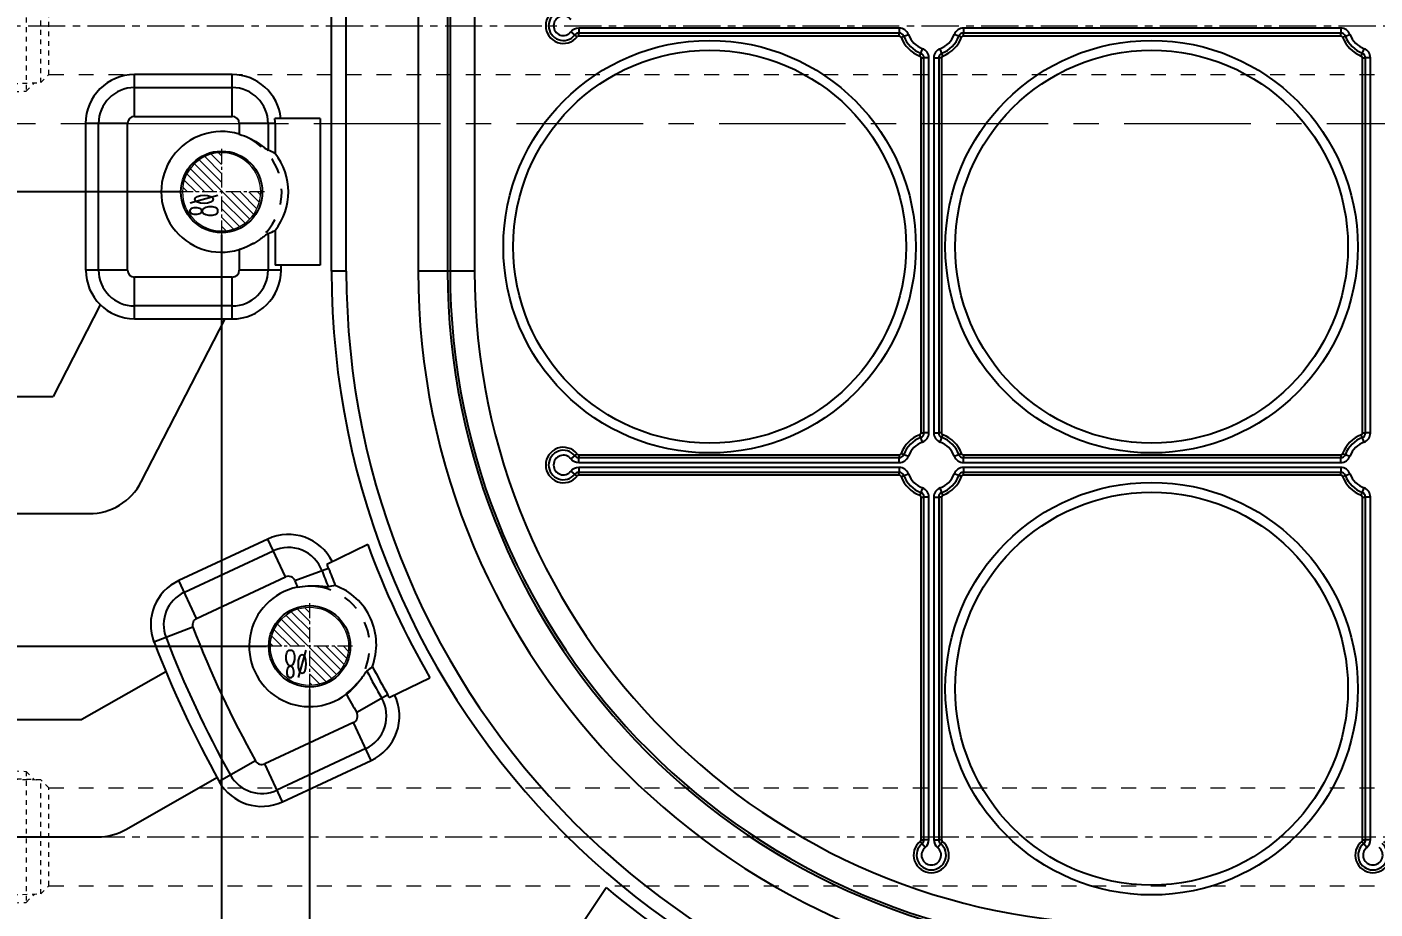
# Model space of a CAD drawing. Header units: millimetres. Extents: x -840 to 1682, y -9216 to -2117.
# Drawn here: x 189.2 to 327.1, y -5535.4 to -5445.1 of the extents above; entities that cross this region are included whole.
import ezdxf

# ---------------------------------------------------------------- set-up
doc = ezdxf.new("R2010")
doc.units = ezdxf.units.MM
doc.header["$LTSCALE"] = 16.335
doc.header["$PDMODE"] = 3
doc.header["$PDSIZE"] = 8
doc.linetypes.add('CENTER', pattern=[0.6, 0.375, -0.075, 0.075, -0.075])
doc.linetypes.add('HIDDEN', pattern=[0.2, 0.1, -0.1])
doc.layers.get('0').update_dxf_attribs({"linetype": 'CONTINUOUS'})
doc.layers.get('Defpoints').update_dxf_attribs({"linetype": 'CONTINUOUS'})
for name, color, linetype, lineweight in [('center', 1, 'CENTER', 9), ('cool', 153, 'HIDDEN', 9), ('dim', 82, 'CONTINUOUS', 9), ('epin', 13, 'CONTINUOUS', 9)]:
    doc.layers.add(name, color=color, linetype=linetype, lineweight=lineweight)
doc.layers.add('DEFAULT_2', color=8, linetype='HIDDEN')
doc.styles.get("Standard").update_dxf_attribs({"font": 'txt', "width": 0.85})
doc.styles.add('TXT05', font='txt.shx', dxfattribs={"width": 0.5, "bigfont": 'gbcbig.shx'})
doc.dimstyles.new('mold', dxfattribs={"dimtxt": 10, "dimasz": 5, "dimexe": 0, "dimexo": 0, "dimgap": 0, "dimtad": 1, "dimzin": 1, "dimdsep": 46, "dimtxsty": 'Standard', "dimcen": 0, "dimclrd": 4, "dimclre": 4, "dimclrt": 6, "dimazin": 0, "dimtfac": 1, "dimtofl": 0, "dimtmove": 0, "dimatfit": 3, "dimfxl": 0, "dimarcsym": 0})

# ---------------------------------------------------------------- blocks, each defined once
blk = doc.blocks.new('cool_jt_f12')
at = {"layer": 'cool', "ltscale": 0.3}
for p, q in [((0, 7.0785), (0.856, 6.2225)), ((0, 7.0785), (12, 6.7035)), ((0.856, 6.2225), (0.856, -6.2225)), ((13.5, 5.827375), (0.856, 6.2225)), ((0.856, 6.2225), (13.5, 5.827375)), ((12, 6.7035), (12.856, 5.8475)), ((12, 6.7035), (12, -6.7035)), ((14.327375, 5), (13.5, 5.827375)), ((13.5, -5.827375), (13.5, 5.827375)), ((14.327375, -5), (14.327375, 5)), ((13.5, -5.827375), (14.327375, -5)), ((0.856, -6.2225), (0, -7.0785)), ((0, -7.0785), (12, -6.7035)), ((0.856, -6.2225), (13.5, -5.827375)), ((12, -6.7035), (12.856, -5.8475))]:
    blk.add_line(p, q, dxfattribs=at)
blk = doc.blocks.new('7')
at = {"layer": 'cool', "ltscale": 0.932966}
for p, q in [((-1665.25, -2312.72), (-1303.91, -2312.72)), ((-1665.25, -2322.72), (-1303.91, -2322.72))]:
    blk.add_line(p, q, dxfattribs=at)
at = {"layer": 'cool', "color": 1, "linetype": 'CENTER', "ltscale": 0.621977}
blk.add_line((-1679.58, -2317.72), (-1289.58, -2317.72), dxfattribs=at)
at = {"layer": 'cool', "ltscale": 0.932966}
blk.add_blockref('cool_jt_f12', (-1679.58, -2317.72), dxfattribs=at)
blk = doc.blocks.new('*D708')
at = {"color": 4, "lineweight": -2}
for p, q in [((236.62, -5284.97), (126.46, -5284.97)), ((126.46, -5289.97), (126.46, -5619.97)), ((236.62, -5624.97), (126.46, -5624.97))]:
    blk.add_line(p, q, dxfattribs=at)
at = {"color": 4}
for points in [[(125.62, -5289.97), (127.29, -5289.97), (126.46, -5284.97)], [(125.62, -5619.97), (127.29, -5619.97), (126.46, -5624.97)]]:
    blk.add_solid(points, dxfattribs=at)
at = {"layer": 'Defpoints', "color": 0}
for p in [(236.62, -5284.97), (126.46, -5624.97), (236.62, -5624.97)]:
    blk.add_point(p, dxfattribs=at)
at = {"color": 6, "insert": (121.46, -5418.59), "char_height": 10, "attachment_point": 5, "rotation": 90}
blk.add_mtext('340.00', dxfattribs=at)
blk = doc.blocks.new('epin_ejp_8')
at = {"layer": 'epin'}
h = blk.add_hatch(dxfattribs=at)
h.set_pattern_fill('_ANSI31', color=123, scale=0.2, angle=90, style=0)
h.set_pattern_definition([(135, (790.4722, -3.5744), (-0.4490128, -0.4490128), [])])
h.paths.add_polyline_path([(0, 4, 0.414214), (-4, 0), (0, 0)])
h.paths.add_polyline_path([(4, 0), (0, 0), (0, -4, 0.414214)])
at = {"layer": 'epin', "color": 1, "linetype": 'CENTER', "ltscale": 0.248791}
for p, q in [((0, -4.4), (0, 4.4)), ((-4.4, 0), (4.4, 0))]:
    blk.add_line(p, q, dxfattribs=at)
at = {"layer": 'epin'}
blk.add_circle((0, 0), 4, dxfattribs=at)
at = {"layer": 'epin', "color": 6, "style": 'TXT05', "width": 0.5}
blk.add_text('%%c8', height=2.8, dxfattribs=at).set_placement((0.16, 0.4))
blk = doc.blocks.new('*D738')
at = {"layer": 'Defpoints', "color": 0}
for p in [(169.65, -5454.97), (182.39, -5454.97), (372.1, -5454.97)]:
    blk.add_point(p, dxfattribs=at)
at = {"layer": 'dim', "color": 4, "lineweight": -2}
blk.add_line((182.39, -5454.97), (156.9, -5454.97), dxfattribs=at)
at = {"layer": 'dim', "color": 6, "insert": (163.28, -5451.97), "char_height": 6, "attachment_point": 5}
blk.add_mtext('0.00', dxfattribs=at)
blk = doc.blocks.new('*D764')
at = {"layer": 'Defpoints', "color": 0}
for p in [(169.65, -5444.97), (182.39, -5444.97), (372.1, -5454.97)]:
    blk.add_point(p, dxfattribs=at)
at = {"layer": 'dim', "color": 4, "lineweight": -2}
blk.add_line((182.39, -5444.97), (153.5, -5444.97), dxfattribs=at)
at = {"layer": 'dim', "color": 6, "insert": (161.58, -5441.97), "char_height": 6, "attachment_point": 5}
blk.add_mtext('10.00', dxfattribs=at)
blk = doc.blocks.new('*D739')
at = {"layer": 'Defpoints', "color": 0}
for p in [(372.1, -5454.97), (169.65, -5461.97), (204.93, -5461.97)]:
    blk.add_point(p, dxfattribs=at)
at = {"layer": 'dim', "color": 4, "lineweight": -2}
blk.add_line((204.93, -5461.97), (156.05, -5461.97), dxfattribs=at)
at = {"layer": 'dim', "color": 6, "insert": (162.85, -5458.97), "char_height": 6, "attachment_point": 5}
blk.add_mtext('7.00', dxfattribs=at)
blk = doc.blocks.new('*D740')
at = {"layer": 'Defpoints', "color": 0}
for p in [(372.1, -5454.97), (169.65, -5508.47), (213.7, -5508.47)]:
    blk.add_point(p, dxfattribs=at)
at = {"layer": 'dim', "color": 4, "lineweight": -2}
blk.add_line((213.7, -5508.47), (150.1, -5508.47), dxfattribs=at)
at = {"layer": 'dim', "color": 6, "insert": (159.88, -5505.47), "char_height": 6, "attachment_point": 5}
blk.add_mtext('53.50', dxfattribs=at)
blk = doc.blocks.new('*D741')
at = {"layer": 'Defpoints', "color": 0}
for p in [(372.1, -5454.97), (169.65, -5527.97), (185.1, -5527.97)]:
    blk.add_point(p, dxfattribs=at)
at = {"layer": 'dim', "color": 4, "lineweight": -2}
blk.add_line((185.1, -5527.97), (150.95, -5527.97), dxfattribs=at)
at = {"layer": 'dim', "color": 6, "insert": (160.3, -5524.97), "char_height": 6, "attachment_point": 5}
blk.add_mtext('73.00', dxfattribs=at)
blk = doc.blocks.new('*D742')
at = {"layer": 'Defpoints', "color": 0}
for p in [(372.1, -5454.97), (169.65, -5545.47), (244.7, -5545.47)]:
    blk.add_point(p, dxfattribs=at)
at = {"layer": 'dim', "color": 4, "lineweight": -2}
blk.add_line((244.7, -5545.47), (150.95, -5545.47), dxfattribs=at)
at = {"layer": 'dim', "color": 6, "insert": (160.3, -5542.47), "char_height": 6, "attachment_point": 5}
blk.add_mtext('90.50', dxfattribs=at)
blk = doc.blocks.new('*D743')
at = {"layer": 'Defpoints', "color": 0}
for p in [(372.1, -5454.97), (169.65, -5561.97), (353.7, -5561.97)]:
    blk.add_point(p, dxfattribs=at)
at = {"layer": 'dim', "color": 4, "lineweight": -2}
blk.add_line((353.7, -5561.97), (148.4, -5561.97), dxfattribs=at)
at = {"layer": 'dim', "color": 6, "insert": (159.03, -5558.97), "char_height": 6, "attachment_point": 5}
blk.add_mtext('107.00', dxfattribs=at)
blk = doc.blocks.new('*D744')
at = {"layer": 'Defpoints', "color": 0}
for p in [(372.1, -5454.97), (169.65, -5579.97), (223.75, -5579.97)]:
    blk.add_point(p, dxfattribs=at)
at = {"layer": 'dim', "color": 4, "lineweight": -2}
blk.add_line((223.75, -5579.97), (147.55, -5579.97), dxfattribs=at)
at = {"layer": 'dim', "color": 6, "insert": (158.6, -5576.97), "char_height": 6, "attachment_point": 5}
blk.add_mtext('125.00', dxfattribs=at)
blk = doc.blocks.new('*D745')
at = {"layer": 'Defpoints', "color": 0}
for p in [(372.1, -5454.97), (169.65, -5599.97), (213.3, -5599.97)]:
    blk.add_point(p, dxfattribs=at)
at = {"layer": 'dim', "color": 4, "lineweight": -2}
blk.add_line((213.3, -5599.97), (147.55, -5599.97), dxfattribs=at)
at = {"layer": 'dim', "color": 6, "insert": (158.6, -5596.97), "char_height": 6, "attachment_point": 5}
blk.add_mtext('145.00', dxfattribs=at)
blk = doc.blocks.new('*D746')
at = {"layer": 'Defpoints', "color": 0}
for p in [(169.65, -5427.97), (204.7, -5427.97), (372.1, -5454.97)]:
    blk.add_point(p, dxfattribs=at)
at = {"layer": 'dim', "color": 4, "lineweight": -2}
blk.add_line((204.7, -5427.97), (150.95, -5427.97), dxfattribs=at)
at = {"layer": 'dim', "color": 6, "insert": (160.3, -5424.97), "char_height": 6, "attachment_point": 5}
blk.add_mtext('27.00', dxfattribs=at)
blk = doc.blocks.new('*D747')
at = {"layer": 'Defpoints', "color": 0}
for p in [(169.65, -5389.97), (202.11, -5389.97), (372.1, -5454.97)]:
    blk.add_point(p, dxfattribs=at)
at = {"layer": 'dim', "color": 4, "lineweight": -2}
blk.add_line((202.11, -5389.97), (150.95, -5389.97), dxfattribs=at)
at = {"layer": 'dim', "color": 6, "insert": (160.3, -5386.97), "char_height": 6, "attachment_point": 5}
blk.add_mtext('65.00', dxfattribs=at)
blk = doc.blocks.new('*D748')
at = {"layer": 'Defpoints', "color": 0}
for p in [(169.65, -5373.47), (216.7, -5373.47), (372.1, -5454.97)]:
    blk.add_point(p, dxfattribs=at)
at = {"layer": 'dim', "color": 4, "lineweight": -2}
blk.add_line((216.7, -5373.47), (151.8, -5373.47), dxfattribs=at)
at = {"layer": 'dim', "color": 6, "insert": (160.73, -5370.47), "char_height": 6, "attachment_point": 5}
blk.add_mtext('81.50', dxfattribs=at)
blk = doc.blocks.new('*D749')
at = {"layer": 'Defpoints', "color": 0}
for p in [(169.65, -5339.47), (251.7, -5339.47), (372.1, -5454.97)]:
    blk.add_point(p, dxfattribs=at)
at = {"layer": 'dim', "color": 4, "lineweight": -2}
blk.add_line((251.7, -5339.47), (148.4, -5339.47), dxfattribs=at)
at = {"layer": 'dim', "color": 6, "insert": (159.03, -5336.47), "char_height": 6, "attachment_point": 5}
blk.add_mtext('115.50', dxfattribs=at)
blk = doc.blocks.new('*D750')
at = {"layer": 'Defpoints', "color": 0}
for p in [(169.65, -5327.47), (347.7, -5327.47), (372.1, -5454.97)]:
    blk.add_point(p, dxfattribs=at)
at = {"layer": 'dim', "color": 4, "lineweight": -2}
blk.add_line((347.7, -5327.47), (146.7, -5327.47), dxfattribs=at)
at = {"layer": 'dim', "color": 6, "insert": (158.18, -5324.47), "char_height": 6, "attachment_point": 5}
blk.add_mtext('127.50', dxfattribs=at)
blk = doc.blocks.new('*D751')
at = {"layer": 'Defpoints', "color": 0}
for p in [(169.65, -5309.97), (213.3, -5309.97), (372.1, -5454.97)]:
    blk.add_point(p, dxfattribs=at)
at = {"layer": 'dim', "color": 4, "lineweight": -2}
blk.add_line((213.3, -5309.97), (147.55, -5309.97), dxfattribs=at)
at = {"layer": 'dim', "color": 6, "insert": (158.6, -5306.97), "char_height": 6, "attachment_point": 5}
blk.add_mtext('145.00', dxfattribs=at)
blk = doc.blocks.new('*D753')
at = {"layer": 'Defpoints', "color": 0}
for p in [(312.1, -5280.25), (312.1, -5323.3), (372.1, -5454.97)]:
    blk.add_point(p, dxfattribs=at)
at = {"layer": 'dim', "color": 4, "lineweight": -2}
blk.add_line((312.1, -5323.3), (312.1, -5262.4), dxfattribs=at)
at = {"layer": 'dim', "color": 6, "insert": (309.1, -5271.32), "char_height": 6, "attachment_point": 5, "rotation": 90}
blk.add_mtext('60.00', dxfattribs=at)
blk = doc.blocks.new('*D754')
at = {"layer": 'Defpoints', "color": 0}
for p in [(256.1, -5280.25), (256.1, -5335.07), (372.1, -5454.97)]:
    blk.add_point(p, dxfattribs=at)
at = {"layer": 'dim', "color": 4, "lineweight": -2}
blk.add_line((256.1, -5335.07), (256.1, -5259.85), dxfattribs=at)
at = {"layer": 'dim', "color": 6, "insert": (253.1, -5270.05), "char_height": 6, "attachment_point": 5, "rotation": 90}
blk.add_mtext('116.00', dxfattribs=at)
blk = doc.blocks.new('*D755')
at = {"layer": 'Defpoints', "color": 0}
for p in [(221.1, -5280.25), (221.1, -5369.07), (372.1, -5454.97)]:
    blk.add_point(p, dxfattribs=at)
at = {"layer": 'dim', "color": 4, "lineweight": -2}
blk.add_line((221.1, -5369.07), (221.1, -5259.85), dxfattribs=at)
at = {"layer": 'dim', "color": 6, "insert": (218.1, -5270.05), "char_height": 6, "attachment_point": 5, "rotation": 90}
blk.add_mtext('151.00', dxfattribs=at)
blk = doc.blocks.new('*D756')
at = {"layer": 'Defpoints', "color": 0}
for p in [(226.98, -5280.25), (222.1, -5309.97), (372.1, -5454.97)]:
    blk.add_point(p, dxfattribs=at)
at = {"layer": 'dim', "color": 4, "lineweight": -2}
for p, q in [((226.98, -5284.25), (226.98, -5259)), ((222.1, -5288.25), (226.98, -5284.25)), ((222.1, -5309.97), (222.1, -5288.25))]:
    blk.add_line(p, q, dxfattribs=at)
at = {"layer": 'dim', "color": 6, "insert": (223.98, -5269.62), "char_height": 6, "attachment_point": 5, "rotation": 90}
blk.add_mtext('150.00', dxfattribs=at)
blk = doc.blocks.new('*D757')
at = {"layer": 'Defpoints', "color": 0}
for p in [(209.1, -5280.25), (209.1, -5423.57), (372.1, -5454.97)]:
    blk.add_point(p, dxfattribs=at)
at = {"layer": 'dim', "color": 4, "lineweight": -2}
blk.add_line((209.1, -5423.57), (209.1, -5258.15), dxfattribs=at)
at = {"layer": 'dim', "color": 6, "insert": (206.1, -5269.2), "char_height": 6, "attachment_point": 5, "rotation": 90}
blk.add_mtext('163.00', dxfattribs=at)
blk = doc.blocks.new('*D759')
at = {"layer": 'Defpoints', "color": 0}
for p in [(372.1, -5454.97), (316.1, -5566.37), (316.1, -5631.84)]:
    blk.add_point(p, dxfattribs=at)
at = {"layer": 'dim', "color": 4, "lineweight": -2}
blk.add_line((316.1, -5566.37), (316.1, -5650.54), dxfattribs=at)
at = {"layer": 'dim', "color": 6, "insert": (313.1, -5641.19), "char_height": 6, "attachment_point": 5, "rotation": 90}
blk.add_mtext('56.00', dxfattribs=at)
blk = doc.blocks.new('*D760')
at = {"layer": 'Defpoints', "color": 0}
for p in [(372.1, -5454.97), (249.1, -5549.87), (249.1, -5631.84)]:
    blk.add_point(p, dxfattribs=at)
at = {"layer": 'dim', "color": 4, "lineweight": -2}
blk.add_line((249.1, -5549.87), (249.1, -5653.94), dxfattribs=at)
at = {"layer": 'dim', "color": 6, "insert": (246.1, -5642.89), "char_height": 6, "attachment_point": 5, "rotation": 90}
blk.add_mtext('123.00', dxfattribs=at)
blk = doc.blocks.new('*D761')
at = {"layer": 'Defpoints', "color": 0}
for p in [(372.1, -5454.97), (222.1, -5599.97), (229.32, -5631.84)]:
    blk.add_point(p, dxfattribs=at)
at = {"layer": 'dim', "color": 4, "lineweight": -2}
for p, q in [((222.1, -5599.97), (222.1, -5623.84)), ((222.1, -5623.84), (229.32, -5627.84)), ((229.32, -5627.84), (229.32, -5653.09))]:
    blk.add_line(p, q, dxfattribs=at)
at = {"layer": 'dim', "color": 6, "insert": (226.32, -5642.47), "char_height": 6, "attachment_point": 5, "rotation": 90}
blk.add_mtext('150.00', dxfattribs=at)
blk = doc.blocks.new('*D762')
at = {"layer": 'Defpoints', "color": 0}
for p in [(372.1, -5454.97), (218.1, -5512.87), (218.1, -5631.84)]:
    blk.add_point(p, dxfattribs=at)
at = {"layer": 'dim', "color": 4, "lineweight": -2}
blk.add_line((218.1, -5512.87), (218.1, -5653.94), dxfattribs=at)
at = {"layer": 'dim', "color": 6, "insert": (215.1, -5642.89), "char_height": 6, "attachment_point": 5, "rotation": 90}
blk.add_mtext('154.00', dxfattribs=at)
blk = doc.blocks.new('*D763')
at = {"layer": 'Defpoints', "color": 0}
for p in [(372.1, -5454.97), (209.1, -5466.37), (209.1, -5631.84)]:
    blk.add_point(p, dxfattribs=at)
at = {"layer": 'dim', "color": 4, "lineweight": -2}
blk.add_line((209.1, -5466.37), (209.1, -5653.94), dxfattribs=at)
at = {"layer": 'dim', "color": 6, "insert": (206.1, -5642.89), "char_height": 6, "attachment_point": 5, "rotation": 90}
blk.add_mtext('163.00', dxfattribs=at)

msp = doc.modelspace()

# ---------------------------------------------------------------- linework, layer by layer
at = {"color": 7, "linetype": 'Continuous'}
for p, q in [((220.356, -5470.094), (220.356, -5419.844)), ((221.863, -5470.094), (221.863, -5419.844)), ((229.217, -5419.844), (229.217, -5470.094)), ((232.228, -5419.844), (232.228, -5470.094)), ((232.48, -5419.844), (232.48, -5470.094)), ((234.989, -5419.844), (234.989, -5470.094)), ((245.486, -5446.1), (244.858, -5445.597)), ((245.643, -5445.22), (245.643, -5445.723)), ((278.44, -5445.22), (245.643, -5445.22)), ((278.44, -5445.723), (245.643, -5445.723)), ((245.643, -5446.024), (245.643, -5445.763)), ((278.44, -5446.024), (245.643, -5446.024)), ((278.44, -5445.22), (278.44, -5445.723)), ((278.44, -5446.024), (278.44, -5445.763)), ((278.628, -5446.154), (279.379, -5445.867)), ((284.823, -5446.154), (284.072, -5445.867)), ((285.011, -5445.22), (285.011, -5445.723)), ((323.627, -5445.22), (285.011, -5445.22)), ((323.627, -5445.723), (285.011, -5445.723)), ((285.011, -5446.024), (285.011, -5445.763)), ((323.627, -5446.024), (285.011, -5446.024)), ((323.627, -5445.22), (323.627, -5445.723)), ((323.627, -5446.024), (323.627, -5445.763)), ((323.815, -5446.154), (324.566, -5445.867)), ((280.541, -5448.067), (280.828, -5447.316)), ((282.91, -5448.067), (282.623, -5447.316)), ((325.728, -5448.067), (326.015, -5447.316)), ((280.67, -5486.631), (280.67, -5448.255)), ((280.67, -5448.255), (280.932, -5448.255)), ((280.972, -5486.631), (280.972, -5448.255)), ((281.474, -5448.255), (280.972, -5448.255)), ((281.474, -5486.631), (281.474, -5448.255)), ((281.977, -5448.255), (281.977, -5486.631)), ((281.977, -5448.255), (282.479, -5448.255)), ((282.479, -5448.255), (282.479, -5486.631)), ((282.781, -5448.255), (282.52, -5448.255)), ((282.781, -5448.255), (282.781, -5486.631)), ((325.857, -5486.631), (325.857, -5448.255)), ((325.857, -5448.255), (326.118, -5448.255)), ((326.159, -5486.631), (326.159, -5448.255)), ((326.661, -5448.255), (326.159, -5448.255)), ((326.661, -5486.631), (326.661, -5448.255)), ((200.187, -5454.25), (200.187, -5449.969)), ((210.187, -5449.969), (200.187, -5449.969)), ((210.187, -5454.25), (210.187, -5449.969)), ((200.187, -5451.295), (210.187, -5451.295)), ((200.187, -5454.25), (210.187, -5454.25)), ((219.187, -5454.469), (214.545, -5454.469)), ((219.187, -5454.469), (219.187, -5469.469)), ((195.187, -5454.969), (195.187, -5469.969)), ((199.468, -5454.969), (195.187, -5454.969)), ((196.514, -5469.969), (196.514, -5454.969)), ((199.468, -5469.969), (199.468, -5454.969)), ((210.907, -5454.969), (210.907, -5456.065)), ((214.578, -5454.969), (210.907, -5454.969)), ((213.861, -5454.969), (213.861, -5457.706)), ((214.578, -5454.969), (214.578, -5458.031)), ((213.861, -5466.233), (213.861, -5469.969)), ((214.578, -5465.908), (214.578, -5469.469)), ((210.907, -5467.874), (210.907, -5469.969)), ((219.187, -5469.469), (214.578, -5469.469)), ((215.187, -5469.969), (215.187, -5469.469)), ((199.468, -5469.969), (195.187, -5469.969)), ((200.187, -5474.952), (200.187, -5470.689)), ((210.187, -5470.689), (200.187, -5470.689)), ((210.187, -5474.969), (210.187, -5470.689)), ((215.187, -5469.969), (210.907, -5469.969)), ((221.863, -5470.094), (220.356, -5470.094)), ((234.989, -5470.094), (229.217, -5470.094)), ((196.689, -5473.542), (191.879, -5482.893)), ((210.187, -5473.643), (200.187, -5473.643)), ((200.187, -5474.952), (210.187, -5474.969)), ((200.876, -5491.637), (209.449, -5474.969)), ((177.099, -5482.893), (191.879, -5482.893)), ((280.828, -5487.569), (280.541, -5486.818)), ((280.67, -5486.631), (280.932, -5486.631)), ((281.474, -5486.631), (280.972, -5486.631)), ((281.977, -5486.631), (282.479, -5486.631)), ((282.781, -5486.631), (282.52, -5486.631)), ((282.623, -5487.569), (282.91, -5486.818)), ((326.015, -5487.569), (325.728, -5486.818)), ((325.857, -5486.631), (326.118, -5486.631)), ((326.661, -5486.631), (326.159, -5486.631)), ((244.858, -5489.288), (245.486, -5488.786)), ((245.643, -5488.861), (245.643, -5489.122)), ((245.643, -5488.861), (278.44, -5488.861)), ((278.44, -5488.861), (278.44, -5489.122)), ((278.628, -5488.732), (279.379, -5489.019)), ((284.072, -5489.019), (284.823, -5488.732)), ((285.011, -5488.861), (285.011, -5489.122)), ((285.011, -5488.861), (323.627, -5488.861)), ((323.627, -5488.861), (323.627, -5489.122)), ((323.815, -5488.732), (324.566, -5489.019)), ((245.643, -5489.665), (245.643, -5489.162)), ((245.643, -5489.162), (278.44, -5489.162)), ((245.643, -5489.665), (278.44, -5489.665)), ((245.643, -5490.167), (245.643, -5490.67)), ((278.44, -5490.167), (245.643, -5490.167)), ((278.44, -5489.665), (278.44, -5489.162)), ((278.44, -5490.167), (278.44, -5490.67)), ((285.011, -5489.665), (285.011, -5489.162)), ((285.011, -5489.162), (323.627, -5489.162)), ((285.011, -5489.665), (323.627, -5489.665)), ((285.011, -5490.167), (285.011, -5490.67)), ((323.627, -5490.167), (285.011, -5490.167)), ((323.627, -5489.665), (323.627, -5489.162)), ((323.627, -5490.167), (323.627, -5490.67)), ((245.486, -5491.047), (244.858, -5490.544)), ((278.44, -5490.67), (245.643, -5490.67)), ((245.643, -5490.971), (245.643, -5490.71)), ((278.44, -5490.971), (245.643, -5490.971)), ((278.44, -5490.971), (278.44, -5490.71)), ((278.628, -5491.101), (279.379, -5490.813)), ((284.823, -5491.101), (284.072, -5490.813)), ((323.627, -5490.67), (285.011, -5490.67)), ((285.011, -5490.971), (285.011, -5490.71)), ((323.627, -5490.971), (285.011, -5490.971)), ((323.627, -5490.971), (323.627, -5490.71)), ((323.815, -5491.101), (324.566, -5490.813)), ((280.828, -5492.263), (280.541, -5493.014)), ((282.91, -5493.014), (282.623, -5492.263)), ((325.728, -5493.014), (326.015, -5492.263)), ((280.67, -5528.266), (280.67, -5493.202)), ((280.67, -5493.202), (280.932, -5493.202)), ((280.972, -5528.266), (280.972, -5493.202)), ((281.474, -5493.202), (280.972, -5493.202)), ((281.474, -5528.266), (281.474, -5493.202)), ((281.977, -5493.202), (281.977, -5528.266)), ((281.977, -5493.202), (282.479, -5493.202)), ((282.479, -5493.202), (282.479, -5528.266)), ((282.781, -5493.202), (282.52, -5493.202)), ((282.781, -5493.202), (282.781, -5528.266)), ((325.857, -5528.266), (325.857, -5493.202)), ((325.857, -5493.202), (326.118, -5493.202)), ((326.159, -5528.266), (326.159, -5493.202)), ((326.661, -5493.202), (326.159, -5493.202)), ((326.661, -5528.266), (326.661, -5493.202)), ((177.099, -5494.893), (195.54, -5494.893)), ((213.822, -5497.492), (204.732, -5501.73)), ((215.631, -5501.371), (213.822, -5497.492)), ((224.064, -5498.049), (219.882, -5500.107)), ((205.293, -5502.932), (214.382, -5498.693)), ((206.541, -5505.609), (215.631, -5501.371)), ((220.05, -5500.492), (216.609, -5501.772)), ((206.541, -5505.609), (204.732, -5501.73)), ((206.173, -5506.518), (202.173, -5508.042)), ((203.384, -5511.078), (194.813, -5515.969)), ((226.249, -5513.692), (230.423, -5511.676)), ((226.109, -5513.424), (222.924, -5515.248)), ((177.099, -5515.969), (194.813, -5515.969)), ((222.604, -5516.258), (213.512, -5520.497)), ((224.413, -5520.137), (222.604, -5516.258)), ((223.852, -5518.935), (214.76, -5523.175)), ((212.58, -5520.198), (208.849, -5522.295)), ((215.321, -5524.377), (213.512, -5520.497)), ((215.321, -5524.377), (224.413, -5520.137)), ((199.379, -5527.18), (208.628, -5521.901)), ((177.099, -5527.969), (196.405, -5527.969)), ((281.098, -5529.051), (280.595, -5528.423)), ((280.67, -5528.266), (280.932, -5528.266)), ((281.474, -5528.266), (280.972, -5528.266)), ((281.977, -5528.266), (282.479, -5528.266)), ((282.354, -5529.051), (282.856, -5528.423)), ((282.781, -5528.266), (282.52, -5528.266)), ((326.284, -5529.051), (325.782, -5528.423)), ((325.857, -5528.266), (326.118, -5528.266)), ((326.661, -5528.266), (326.159, -5528.266)), ((245.856, -5537.02), (248.45, -5533.147))]:
    msp.add_line(p, q, dxfattribs=at)
for centre, radius in [((259.037, -5467.582), 21.105), ((259.037, -5467.582), 20.1), ((304.262, -5467.582), 21.105), ((304.262, -5467.582), 20.1), ((209.099, -5461.969), 4.167), ((304.262, -5512.807), 21.105), ((304.262, -5512.807), 20.1), ((218.099, -5508.469), 4.167)]:
    msp.add_circle(centre, radius, dxfattribs=at)
for centre, radius, start, end in [((244.074, -5444.969), 1.809, 38.68219, 321.31781), ((244.074, -5444.969), 1.508, 38.68219, 321.31781), ((244.074, -5444.969), 1.005, 38.68219, 321.31781), ((245.643, -5446.225), 1.005, 90, 141.31781), ((245.643, -5446.225), 0.502, 90, 141.31781), ((245.643, -5446.225), 0.201, 90, 141.31781), ((278.44, -5446.225), 1.005, 20.92483, 90), ((278.44, -5446.225), 0.502, 20.92483, 90), ((278.44, -5446.225), 0.201, 20.92483, 90), ((281.726, -5444.969), 3.317, 200.92483, 249.07517), ((281.726, -5444.969), 3.015, 200.92483, 249.07517), ((281.726, -5444.969), 2.513, 200.92483, 249.07517), ((281.726, -5444.969), 2.513, 290.92483, 339.07517), ((281.726, -5444.969), 3.015, 290.92483, 339.07517), ((281.726, -5444.969), 3.317, 290.92483, 339.07517), ((285.011, -5446.225), 1.005, 90, 159.07517), ((285.011, -5446.225), 0.502, 90, 159.07517), ((285.011, -5446.225), 0.201, 90, 159.07517), ((323.627, -5446.225), 1.005, 20.92483, 90), ((323.627, -5446.225), 0.502, 20.92483, 90), ((323.627, -5446.225), 0.201, 20.92483, 90), ((326.912, -5444.969), 3.317, 200.92483, 249.07517), ((326.912, -5444.969), 3.015, 200.92483, 249.07517), ((326.912, -5444.969), 2.513, 200.92483, 249.07517), ((280.469, -5448.255), 1.005, 0, 69.07517), ((282.982, -5448.255), 1.005, 110.92483, 180), ((325.656, -5448.255), 1.005, 0, 69.07517), ((280.469, -5448.255), 0.201, 0, 69.07517), ((280.469, -5448.255), 0.502, 0, 69.07517), ((282.982, -5448.255), 0.502, 110.92483, 180), ((282.982, -5448.255), 0.201, 110.92483, 180), ((325.656, -5448.255), 0.201, 0, 69.07517), ((325.656, -5448.255), 0.502, 0, 69.07517), ((200.187, -5454.969), 5, 90, 180), ((210.187, -5454.969), 5, 5.73917, 90), ((200.187, -5454.969), 3.674, 90, 180), ((210.187, -5454.969), 3.674, 0, 90), ((200.187, -5454.969), 0.719, 90, 180), ((210.187, -5454.969), 0.719, 0, 90), ((209.099, -5461.969), 6.175, 72.9766, 287.0234), ((200.187, -5469.969), 4.982, 180, 270), ((200.187, -5469.969), 3.674, 180, 270), ((200.187, -5469.969), 0.719, 180, 270), ((210.187, -5469.969), 5, 270, 0), ((210.187, -5469.969), 3.674, 270, 0), ((210.187, -5469.969), 0.719, 270, 0), ((301.749, -5470.094), 81.393, 180, 270), ((301.749, -5470.094), 79.886, 180, 270), ((301.749, -5470.094), 72.532, 180, 270), ((301.749, -5470.094), 69.521, 180, 270), ((301.749, -5470.094), 69.269, 180, 270), ((301.749, -5470.094), 66.76, 180, 270), ((281.726, -5489.916), 3.317, 110.92483, 159.07517), ((281.726, -5489.916), 3.015, 110.92483, 159.07517), ((281.726, -5489.916), 2.513, 110.92483, 159.07517), ((280.469, -5486.631), 0.201, 290.92483, 0), ((280.469, -5486.631), 0.502, 290.92483, 0), ((280.469, -5486.631), 1.005, 290.92483, 0), ((282.982, -5486.631), 1.005, 180, 249.07517), ((282.982, -5486.631), 0.502, 180, 249.07517), ((281.726, -5489.916), 2.513, 20.92483, 69.07517), ((282.982, -5486.631), 0.201, 180, 249.07517), ((281.726, -5489.916), 3.015, 20.92483, 69.07517), ((281.726, -5489.916), 3.317, 20.92483, 69.07517), ((326.912, -5489.916), 3.317, 110.92483, 159.07517), ((326.912, -5489.916), 3.015, 110.92483, 159.07517), ((326.912, -5489.916), 2.513, 110.92483, 159.07517), ((325.656, -5486.631), 0.201, 290.92483, 0), ((325.656, -5486.631), 0.502, 290.92483, 0), ((325.656, -5486.631), 1.005, 290.92483, 0), ((244.074, -5489.916), 1.809, 38.68219, 321.31781), ((244.074, -5489.916), 1.508, 38.68219, 321.31781), ((244.074, -5489.916), 1.005, 38.68219, 321.31781), ((245.643, -5488.66), 0.502, 218.68219, 270), ((245.643, -5488.66), 0.201, 218.68219, 270), ((278.44, -5488.66), 0.201, 270, 339.07517), ((278.44, -5488.66), 0.502, 270, 339.07517), ((285.011, -5488.66), 0.502, 200.92483, 270), ((285.011, -5488.66), 0.201, 200.92483, 270), ((323.627, -5488.66), 0.201, 270, 339.07517), ((323.627, -5488.66), 0.502, 270, 339.07517), ((245.643, -5488.66), 1.005, 218.68219, 270), ((245.643, -5491.172), 1.005, 90, 141.31781), ((278.44, -5488.66), 1.005, 270, 339.07517), ((278.44, -5491.172), 1.005, 20.92483, 90), ((285.011, -5488.66), 1.005, 200.92483, 270), ((285.011, -5491.172), 1.005, 90, 159.07517), ((323.627, -5488.66), 1.005, 270, 339.07517), ((323.627, -5491.172), 1.005, 20.92483, 90), ((195.54, -5488.893), 6, 270, 332.78047), ((245.643, -5491.172), 0.502, 90, 141.31781), ((245.643, -5491.172), 0.201, 90, 141.31781), ((278.44, -5491.172), 0.502, 20.92483, 90), ((278.44, -5491.172), 0.201, 20.92483, 90), ((281.726, -5489.916), 3.317, 200.92483, 249.07517), ((281.726, -5489.916), 3.015, 200.92483, 249.07517), ((281.726, -5489.916), 2.513, 200.92483, 249.07517), ((281.726, -5489.916), 2.513, 290.92483, 339.07517), ((281.726, -5489.916), 3.015, 290.92483, 339.07517), ((281.726, -5489.916), 3.317, 290.92483, 339.07517), ((285.011, -5491.172), 0.502, 90, 159.07517), ((285.011, -5491.172), 0.201, 90, 159.07517), ((323.627, -5491.172), 0.502, 20.92483, 90), ((323.627, -5491.172), 0.201, 20.92483, 90), ((326.912, -5489.916), 3.317, 200.92483, 249.07517), ((326.912, -5489.916), 3.015, 200.92483, 249.07517), ((326.912, -5489.916), 2.513, 200.92483, 249.07517), ((280.469, -5493.202), 0.201, 0, 69.07517), ((280.469, -5493.202), 0.502, 0, 69.07517), ((280.469, -5493.202), 1.005, 0, 69.07517), ((282.982, -5493.202), 1.005, 110.92483, 180), ((282.982, -5493.202), 0.502, 110.92483, 180), ((282.982, -5493.202), 0.201, 110.92483, 180), ((325.656, -5493.202), 0.201, 0, 69.07517), ((325.656, -5493.202), 0.502, 0, 69.07517), ((325.656, -5493.202), 1.005, 0, 69.07517), ((215.935, -5502.023), 5, 25.93083, 115), ((215.935, -5502.023), 3.674, 20.40867, 115), ((301.749, -5470.094), 82.562, 199.79145, 210.24151), ((215.935, -5502.023), 0.719, 20.40867, 115), ((301.749, -5470.094), 87.888, 200.40867, 201.54324), ((216.502, -5501.812), 3.785, 20.40881, 26.76901), ((301.749, -5470.094), 87.171, 200.40867, 201.64996), ((206.845, -5506.261), 5, 115, 200.86157), ((218.099, -5508.469), 6.175, 101.63793, 307.64929), ((301.749, -5470.094), 90.842, 200.40867, 200.84607), ((221.362, -5508.774), 6.55, 95.56272, 101.99396), ((218.531, -5508.271), 6.404, 339.39924, 69.94401), ((206.845, -5506.261), 3.674, 115, 200.86157), ((206.845, -5506.261), 0.719, 115, 200.86157), ((301.749, -5470.094), 102.281, 200.86157, 209.33151), ((301.749, -5470.094), 106.544, 200.86157, 209.33151), ((301.749, -5470.094), 105.235, 200.86157, 209.33151), ((219.996, -5505.797), 6.55, 307.29326, 313.72449), ((301.749, -5470.094), 87.888, 207.74398, 209.80564), ((301.749, -5470.094), 87.171, 207.63726, 209.80564), ((301.749, -5470.094), 90.842, 208.44115, 209.80564), ((222.3, -5515.606), 3.674, 295, 29.80564), ((222.3, -5515.606), 5, 295, 25.84689), ((222.824, -5515.306), 3.786, 25.22651, 29.80463), ((222.3, -5515.606), 0.719, 295, 29.80564), ((213.208, -5519.845), 0.719, 209.33151, 295), ((213.208, -5519.845), 3.674, 209.33151, 295), ((213.208, -5519.845), 5, 209.33151, 295), ((196.405, -5521.969), 6, 270, 299.71609), ((281.726, -5529.835), 1.809, 128.68219, 51.31781), ((281.726, -5529.835), 1.508, 128.68219, 51.31781), ((280.469, -5528.266), 0.201, 308.68219, 0), ((280.469, -5528.266), 0.502, 308.68219, 0), ((280.469, -5528.266), 1.005, 308.68219, 0), ((282.982, -5528.266), 1.005, 180, 231.31781), ((282.982, -5528.266), 0.502, 180, 231.31781), ((282.982, -5528.266), 0.201, 180, 231.31781), ((326.912, -5529.835), 1.809, 128.68219, 51.31781), ((326.912, -5529.835), 1.508, 128.68219, 51.31781), ((325.656, -5528.266), 0.201, 308.68219, 0), ((325.656, -5528.266), 0.502, 308.68219, 0), ((325.656, -5528.266), 1.005, 308.68219, 0), ((281.726, -5529.835), 1.005, 128.68219, 51.31781), ((326.912, -5529.835), 1.005, 128.68219, 51.31781), ((301.749, -5470.094), 82.562, 229.79145, 240.21772)]:
    msp.add_arc(centre, radius, start, end, dxfattribs=at)
for centre, major_axis, ratio, start_param, end_param in [((210.7, -5454.969), (3.878, 0), 0.991217, 0, 0.1304578), ((211.751, -5461.969), (5.345, 0), 0.8682238, 1.0135018, 1.1649162), ((209.52, -5461.969), (6.416, 0), 0.9978449, 5.6205444, 6.9458262), ((211.751, -5461.969), (5.345, 0), 0.8682238, -1.1649162, -1.0135018)]:
    msp.add_ellipse(centre, major_axis=major_axis, ratio=ratio, start_param=start_param, end_param=end_param, dxfattribs=at)
for points, knots in [([(210.907, -5456.065), (211.261, -5456.173), (211.921, -5456.431), (212.663, -5456.853), (213.164, -5457.198), (213.458, -5457.423), (213.682, -5457.59), (213.807, -5457.686), (213.861, -5457.706)], [0, 0, 0, 0, 0.3265802, 0.6227311, 0.7519561, 0.8631896, 0.9490495, 1, 1, 1, 1]), ([(213.861, -5466.233), (213.807, -5466.253), (213.682, -5466.349), (213.458, -5466.516), (213.164, -5466.74), (212.663, -5467.085), (211.921, -5467.508), (211.261, -5467.765), (210.907, -5467.874)], [0, 0, 0, 0, 0.0509392, 0.136786, 0.2480016, 0.3772101, 0.6733287, 1, 1, 1, 1]), ([(216.853, -5502.421), (217.201, -5502.35), (217.869, -5502.261), (218.677, -5502.262), (219.239, -5502.306), (219.57, -5502.344), (219.815, -5502.367), (219.952, -5502.377), (220.001, -5502.367)], [0, 0, 0, 0, 0.3364491, 0.6371016, 0.764965, 0.8719105, 0.9523036, 1, 1, 1, 1]), ([(223.965, -5511.008), (223.925, -5511.038), (223.844, -5511.149), (223.702, -5511.35), (223.514, -5511.625), (223.18, -5512.08), (222.655, -5512.693), (222.152, -5513.142), (221.871, -5513.358)], [0, 0, 0, 0, 0.0476895, 0.1281043, 0.2351626, 0.3629147, 0.6635351, 1, 1, 1, 1])]:
    msp.add_open_spline(points, degree=3, knots=knots, dxfattribs=at)
at = {"layer": 'center', "color": 1, "linetype": 'CENTER', "ltscale": 2.114723}
msp.add_line((177.099, -5454.969), (567.099, -5454.969), dxfattribs=at)
at = {"layer": 'DEFAULT_2', "color": 8, "linetype": 'HIDDEN'}
for p, q in [((245.643, -5445.763), (245.643, -5445.723)), ((278.44, -5445.763), (278.44, -5445.723)), ((285.011, -5445.763), (285.011, -5445.723)), ((323.627, -5445.763), (323.627, -5445.723)), ((280.932, -5448.255), (280.972, -5448.255)), ((282.52, -5448.255), (282.479, -5448.255)), ((326.118, -5448.255), (326.159, -5448.255)), ((280.932, -5486.631), (280.972, -5486.631)), ((282.52, -5486.631), (282.479, -5486.631)), ((326.118, -5486.631), (326.159, -5486.631)), ((245.643, -5489.122), (245.643, -5489.162)), ((278.44, -5489.122), (278.44, -5489.162)), ((285.011, -5489.122), (285.011, -5489.162)), ((323.627, -5489.122), (323.627, -5489.162)), ((245.643, -5490.71), (245.643, -5490.67)), ((278.44, -5490.71), (278.44, -5490.67)), ((285.011, -5490.71), (285.011, -5490.67)), ((323.627, -5490.71), (323.627, -5490.67)), ((280.932, -5493.202), (280.972, -5493.202)), ((282.52, -5493.202), (282.479, -5493.202)), ((326.118, -5493.202), (326.159, -5493.202)), ((280.932, -5528.266), (280.972, -5528.266)), ((282.52, -5528.266), (282.479, -5528.266)), ((326.118, -5528.266), (326.159, -5528.266))]:
    msp.add_line(p, q, dxfattribs=at)
for centre, start, end in [((209.099, -5461.969), 287.0234, 72.9766), ((218.099, -5508.469), 307.64929, 101.63793)]:
    msp.add_arc(centre, 6.16, start, end, dxfattribs=at)

# ---------------------------------------------------------------- block references
for p in [(1856.679, -3127.245), (1856.679, -3210.245)]:
    msp.add_blockref('7', p)
at = {"layer": 'epin', "xscale": -1, "rotation": 90}
msp.add_blockref('epin_ejp_8', (209.099, -5461.969), dxfattribs=at)
at = {"layer": 'epin', "rotation": 180}
msp.add_blockref('epin_ejp_8', (218.099, -5508.469), dxfattribs=at)

# ---------------------------------------------------------------- dimensions: what is measured, and where the dimension line sits
dim = msp.add_linear_dim(base=(126.455, -5624.969), p1=(236.624, -5284.969), p2=(236.624, -5624.969), angle=90, dimstyle='mold')
dim.commit()
dim.dimension.update_dxf_attribs({"geometry": '*D708', "text_midpoint": (126.455, -5418.586), "dimtype": 160})
at = {"layer": 'dim'}
for feature_location, offset, dtype, origin, picture, middle in [((209.099, -5423.569), (0, 143.321), 1, (372.099, -5454.969), '*D757', (206.099, -5269.199)), ((222.099, -5309.969), (4.885, 29.721), 1, (372.099, -5454.969), '*D756', (223.984, -5269.624)), ((221.099, -5369.069), (0, 88.821), 1, (372.099, -5454.969), '*D755', (218.099, -5270.049)), ((256.099, -5335.069), (0, 54.821), 1, (372.099, -5454.969), '*D754', (253.099, -5270.049)), ((312.099, -5323.302), (0, 43.053), 1, (372.099, -5454.969), '*D753', (309.099, -5271.324)), ((213.299, -5309.969), (-43.648, 0), 0, (372.099, -5454.969), '*D751', (158.601, -5306.969)), ((347.699, -5327.469), (-178.048, 0), 0, (372.099, -5454.969), '*D750', (158.176, -5324.469)), ((251.699, -5339.469), (-82.048, 0), 0, (372.099, -5454.969), '*D749', (159.026, -5336.469)), ((216.699, -5373.469), (-47.048, 0), 0, (372.099, -5454.969), '*D748', (160.726, -5370.469)), ((202.108, -5389.969), (-32.457, 0), 0, (372.099, -5454.969), '*D747', (160.301, -5386.969)), ((204.699, -5427.969), (-35.048, 0), 0, (372.099, -5454.969), '*D746', (160.301, -5424.969)), ((182.385, -5444.969), (-12.734, 0), 0, (372.099, -5454.969), '*D764', (161.576, -5441.969)), ((182.38525991, -5454.969245401), (-12.734494471, 0), 0, (372.099060009, -5454.969245401), '*D738', (163.27576544, -5451.969245401)), ((223.745, -5579.969), (-54.094, 0), 0, (372.099, -5454.969), '*D744', (158.601, -5576.969)), ((213.299, -5599.969), (-43.648, 0), 0, (372.099, -5454.969), '*D745', (158.601, -5596.969)), ((353.699, -5561.969), (-184.048, 0), 0, (372.099, -5454.969), '*D743', (159.026, -5558.969)), ((213.699, -5508.469), (-44.048, 0), 0, (372.099, -5454.969), '*D740', (159.876, -5505.469)), ((185.102, -5527.969), (-15.451, 0), 0, (372.099, -5454.969), '*D741', (160.301, -5524.969)), ((244.699, -5545.469), (-75.048, 0), 0, (372.099, -5454.969), '*D742', (160.301, -5542.469)), ((204.932, -5461.969), (-35.281, 0), 0, (372.099, -5454.969), '*D739', (162.851, -5458.969)), ((209.099, -5466.369), (0, -165.475), 1, (372.099, -5454.969), '*D763', (206.099, -5642.894)), ((218.099, -5512.869), (0, -118.975), 1, (372.099, -5454.969), '*D762', (215.099, -5642.894)), ((222.099, -5599.969), (7.222, -31.875), 1, (372.099, -5454.969), '*D761', (226.321, -5642.469)), ((249.099, -5549.869), (0, -81.975), 1, (372.099, -5454.969), '*D760', (246.099, -5642.894)), ((316.099, -5566.369), (0, -65.475), 1, (372.099, -5454.969), '*D759', (313.099, -5641.194))]:
    dim = msp.add_ordinate_dim(feature_location=feature_location, offset=offset, dtype=dtype, origin=origin, dimstyle='mold', override={"dimtxt": 6, "dimasz": 2}, dxfattribs=at)
    dim.commit()
    dim.dimension.update_dxf_attribs({"geometry": picture, "text_midpoint": middle})

doc.saveas('drawing.dxf')
